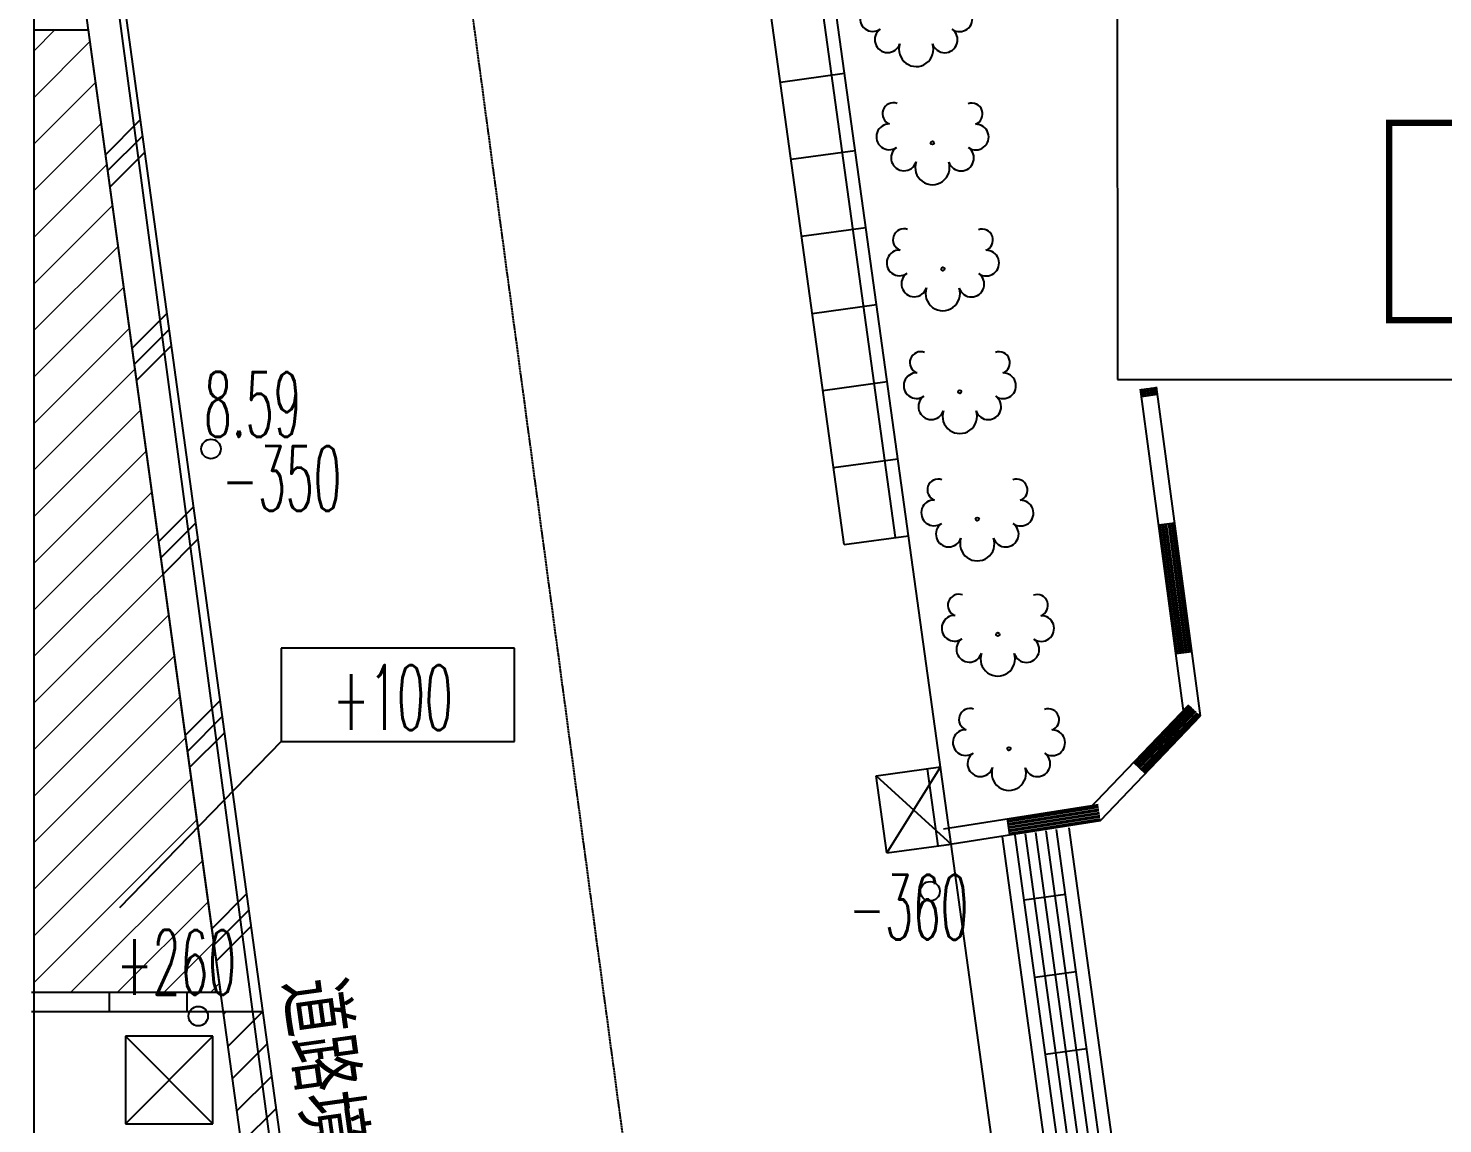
# Model space of a CAD drawing. Header units: millimetres. Extents: x 5204 to 163252, y 3613 to 115772.
# Drawn here: x 86367 to 97271, y 53620 to 62068 of the extents above; entities that cross this region are included whole.
import ezdxf

# ---------------------------------------------------------------- set-up
doc = ezdxf.new("R2010")
doc.units = ezdxf.units.MM
doc.header["$LTSCALE"] = 0.2
doc.linetypes.add('CENTER', pattern=[50.8, 31.75, -6.35, 6.35, -6.35])
for name, color, linetype in [('0-0', 7, 'Continuous'), ('0-1', 7, 'Continuous'), ('1_文字', 3, 'Continuous'), ('92 設備記述', 3, 'Continuous'), ('A_緑地', 3, 'Continuous')]:
    doc.layers.add(name, color=color, linetype=linetype)
doc.layers.add('A_通芯', color=8, linetype='Continuous', plot=False)
doc.styles.get("Standard").update_dxf_attribs({"font": 'simplex.shx', "width": 0.8, "height": 700, "bigfont": 'extfont2.shx'})
doc.styles.add('Standard-A', font='romans.shx', dxfattribs={"bigfont": 'extfont2.shx'})

msp = doc.modelspace()

# ---------------------------------------------------------------- hatches: boundary and pattern name
at = {"layer": 'A_緑地', "lineweight": 5, "true_color": 0x00ff00}
h = msp.add_hatch(dxfattribs=at)
h.set_pattern_fill('ANSI31', color=3, scale=80)
h.set_pattern_definition([(45, (-16874.73, 6742.05), (-179.6051, 179.6051), [])])
h.paths.add_polyline_path([(86832, 62055), (86412, 62055), (86412, 54635), (87851, 54635)])

# ---------------------------------------------------------------- linework, layer by layer
at = {"layer": '0-0', "color": 7, "linetype": 'Continuous'}
for p, q in [((86964, 61095), (87230, 61361)), ((86981, 60970), (87247, 61237)), ((86998, 60846), (87264, 61112)), ((87169, 59603), (87435, 59869)), ((87186, 59478), (87452, 59745)), ((87203, 59354), (87469, 59620)), ((87374, 58110), (87640, 58377)), ((87391, 57986), (87657, 58252)), ((87408, 57862), (87674, 58128)), ((87579, 56618), (87845, 56885)), ((87596, 56494), (87862, 56760)), ((87613, 56370), (87879, 56636)), ((87784, 55126), (88050, 55392)), ((87801, 55002), (88067, 55268)), ((87818, 54877), (88084, 55144)), ((87874, 54468), (87892, 54485)), ((87908, 54219), (88175, 54485)), ((87942, 53970), (88209, 54237)), ((87977, 53722), (88243, 53988)), ((88011, 53473), (88277, 53739))]:
    msp.add_line(p, q, dxfattribs=at)
at = {"layer": '0-1', "color": 7}
for p, q in [((82784, 94116), (90759, 34619)), ((92657, 58086), (88065, 91344)), ((92986, 55709), (92903, 56303))]:
    msp.add_line(p, q, dxfattribs=at)
at = {"layer": '0-1', "color": 7, "linetype": 'Continuous'}
for p, q in [((93053, 58141), (88461, 91399)), ((93481, 55777), (88560, 91412)), ((89061, 45821), (84744, 77260)), ((89360, 45855), (85042, 77301)), ((94758, 70197), (94764, 59359)), ((86412, 34895), (86412, 62225)), ((86412, 62055), (86832, 62055)), ((92165, 61652), (92660, 61721)), ((92247, 61058), (92742, 61126)), ((92329, 60464), (92824, 60532)), ((92411, 59869), (92906, 59938)), ((92493, 59275), (92988, 59343)), ((94764, 59359), (106460, 59365)), ((95015, 58730), (94941, 59285)), ((95073, 59243), (94949, 59226)), ((94962, 59228), (94954, 59287)), ((94966, 59288), (94974, 59229)), ((94986, 59231), (94978, 59290)), ((94991, 59292), (94999, 59233)), ((95011, 59234), (95003, 59293)), ((95016, 59295), (95024, 59236)), ((95036, 59238), (95028, 59297)), ((95040, 59298), (95048, 59239)), ((95061, 59241), (95053, 59300)), ((95139, 58747), (95065, 59302)), ((92575, 58681), (93070, 58749)), ((95280, 56748), (95015, 58730)), ((95404, 56765), (95139, 58747)), ((95205, 58251), (95082, 58235)), ((95226, 57245), (95094, 58236)), ((95106, 58238), (95239, 57247)), ((95251, 57249), (95119, 58240)), ((95131, 58241), (95263, 57250)), ((95276, 57252), (95143, 58243)), ((95156, 58245), (95288, 57254)), ((95301, 57255), (95168, 58246)), ((95181, 58248), (95313, 57257)), ((95325, 57258), (95193, 58250)), ((92657, 58086), (93153, 58155)), ((88315, 57287), (88315, 56567)), ((90115, 57287), (88315, 57287)), ((90115, 56567), (90115, 57287)), ((95338, 57260), (95214, 57244)), ((95338, 57260), (95214, 57244)), ((94543, 56046), (95314, 56851)), ((94898, 56399), (95323, 56842)), ((95332, 56834), (94907, 56390)), ((94916, 56381), (95341, 56825)), ((95350, 56816), (94925, 56373)), ((94633, 55960), (95404, 56765)), ((94934, 56364), (95359, 56808)), ((95368, 56799), (94943, 56355)), ((94952, 56347), (95377, 56790)), ((95386, 56782), (94961, 56338)), ((94970, 56329), (95395, 56773)), ((88315, 56567), (87070, 55286)), ((88315, 56567), (90115, 56567)), ((94979, 56321), (94889, 56407)), ((92903, 56303), (93399, 56372)), ((92903, 56303), (93481, 55777)), ((93399, 56372), (92986, 55709)), ((93382, 55763), (93300, 56358)), ((93422, 55894), (94614, 56083)), ((93918, 55960), (94616, 56071)), ((94617, 56058), (93920, 55948)), ((93441, 55771), (94633, 55960)), ((93935, 55849), (93916, 55973)), ((93922, 55936), (94619, 56046)), ((94621, 56034), (93923, 55923)), ((93925, 55911), (94623, 56021)), ((94625, 56009), (93927, 55899)), ((93929, 55886), (94627, 55997)), ((94629, 55984), (93931, 55874)), ((93933, 55861), (94631, 55972)), ((96535, 37311), (93976, 55846)), ((96615, 37321), (94055, 55856)), ((96694, 37332), (94135, 55867)), ((96773, 37343), (94214, 55878)), ((96852, 37354), (94293, 55889)), ((96952, 37368), (94392, 55903)), ((92986, 55709), (93481, 55777)), ((95324, 42432), (93481, 55777)), ((96436, 37297), (93877, 55832)), ((94362, 55387), (94045, 55344)), ((94445, 54793), (94128, 54749)), ((86392, 54635), (87851, 54635)), ((86992, 54485), (86992, 54635)), ((87592, 54485), (87592, 54635)), ((86392, 54485), (88175, 54485)), ((87115, 54295), (87115, 53620)), ((87115, 54295), (87790, 53620)), ((87115, 53620), (87790, 54295)), ((87790, 54295), (87115, 54295)), ((87790, 53620), (87790, 54295)), ((94527, 54199), (94210, 54155)), ((87115, 53620), (87790, 53620))]:
    msp.add_line(p, q, dxfattribs=at)
for centre, radius in [((93337, 61184), 13.4), ((93418, 60212), 13.4), ((93548, 59265), 13.4), ((87775, 58824), 75), ((87775, 58824), 75), ((87775, 58824), 75), ((93683, 58283), 13.4), ((93841, 57394), 13.4), ((93927, 56512), 13.4), ((93319, 55413), 75), ((87677, 54450), 75), ((87677, 54450), 75), ((87677, 54450), 75)]:
    msp.add_circle(centre, radius, dxfattribs=at)
for centre, radius, start, end in [((92878, 62143), 99.1, 87.9701, 304.84), ((93546, 62141), 99.1, 234.84, 91.71), ((92992, 61980), 99.1, 124.84, 341.71), ((93432, 61979), 99.1, 197.97, 54.84), ((93212, 61906), 133, 161.405, 18.275), ((93036, 61409), 84.1, 69.8401, 249.84), ((93640, 61407), 84.1, 289.84, 109.84), ((93004, 61231), 99.1, 87.9701, 304.84), ((93672, 61229), 99.1, 234.84, 91.71), ((93117, 61068), 99.1, 124.84, 341.71), ((93558, 61067), 99.1, 197.97, 54.84), ((93337, 60995), 133, 161.405, 18.275), ((93117, 60437), 84.1, 69.8401, 249.84), ((93720, 60435), 84.1, 289.84, 109.84), ((93084, 60259), 99.1, 87.9701, 304.84), ((93752, 60257), 99.1, 234.84, 91.71), ((93197, 60097), 99.1, 124.84, 341.71), ((93638, 60095), 99.1, 197.97, 54.84), ((93417, 60023), 133, 161.405, 18.275), ((93247, 59490), 84.1, 69.8401, 249.84), ((93851, 59489), 84.1, 289.84, 109.84), ((93215, 59312), 99.1, 87.9701, 304.84), ((93882, 59311), 99.1, 234.84, 91.71), ((93328, 59150), 99.1, 124.84, 341.71), ((93768, 59149), 99.1, 197.97, 54.84), ((93548, 59076), 133, 161.405, 18.275), ((93382, 58508), 84.1, 69.8401, 249.84), ((93986, 58507), 84.1, 289.84, 109.84), ((93350, 58331), 99.1, 87.9701, 304.84), ((94017, 58329), 99.1, 234.84, 91.71), ((93463, 58168), 99.1, 124.84, 341.71), ((93903, 58167), 99.1, 197.97, 54.84), ((93683, 58094), 133, 161.405, 18.275), ((93540, 57619), 84.1, 69.8401, 249.84), ((94144, 57617), 84.1, 289.84, 109.84), ((93508, 57441), 99.1, 87.9701, 304.84), ((94176, 57439), 99.1, 234.84, 91.71), ((93621, 57279), 99.1, 124.84, 341.71), ((94062, 57277), 99.1, 197.97, 54.84), ((93841, 57205), 133, 161.405, 18.275), ((93626, 56738), 84.1, 69.8401, 249.84), ((94230, 56736), 84.1, 289.84, 109.84), ((93594, 56560), 99.1, 87.9701, 304.84), ((94261, 56558), 99.1, 234.84, 91.71), ((93707, 56397), 99.1, 124.84, 341.71), ((94147, 56396), 99.1, 197.97, 54.84), ((93927, 56324), 133, 161.405, 18.275)]:
    msp.add_arc(centre, radius, start, end, dxfattribs=at)
at = {"layer": '1_文字', "color": 6, "const_width": 50}
msp.add_lwpolyline([(96859, 61339), (111542, 61339), (111542, 59817), (96859, 59817)], close=True, dxfattribs=at)
at = {"layer": 'A_緑地'}
for p, q in [((86412, 54635), (86412, 62055)), ((86412, 62055), (86832, 62055)), ((87851, 54635), (86832, 62055)), ((86412, 54635), (87851, 54635))]:
    msp.add_line(p, q, dxfattribs=at)
at = {"layer": 'A_通芯', "linetype": 'CENTER', "ltscale": 2}
msp.add_line((84645, 100556), (94099, 30022), dxfattribs=at)

# ---------------------------------------------------------------- texts
at = {"layer": '0-1', "color": 7, "width": 0.5}
for s, p in [('8.59', (87721, 58918)), ('-350', (87859, 58348)), ('+100', (88716, 56658)), ('-360', (92693, 55042)), ('+260', (87046, 54616))]:
    msp.add_text(s, height=500, rotation=359.84, dxfattribs=at).set_placement(p)
at = {"layer": '92 設備記述', "style": 'Standard-A', "width": 0.8}
msp.add_text('道路境界線60.03', height=500, rotation=277.8919, dxfattribs=at).set_placement((88304, 54707))

doc.saveas('drawing.dxf')
